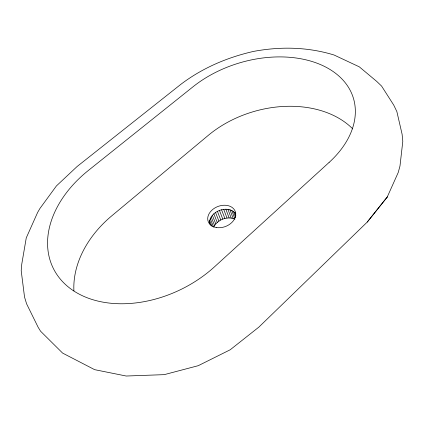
<?xml version="1.0" encoding="UTF-8"?>
<svg xmlns="http://www.w3.org/2000/svg" width="424" height="424" viewBox="0 0 424 424"><rect width="100%" height="100%" fill="white"/><g stroke="black" fill="none" stroke-linecap="round" stroke-linejoin="round"><path stroke-width="0.64" d="M209.392 223.824C208.73 211.353 228.038 203.971 235.823 213.754M387.25 197.012L398.242 172.451L399.996 165.948L402.8 141.309L402.09 134.18L396.853 111.554L393.758 105.126L381.584 86.072L376.719 81.408L359.287 66.828L334.038 54.998C307.76 46.958 280.72 46.396 253.801 51.357C227.487 57.288 202.333 67.994 180.799 84.371L77.099 166.521L56.429 185.919L39.967 208.423L37.625 212.445L26.256 237.896L21.772 264.094L21.2 270.682L24.534 297.054L26.59 303.817L38.112 327.201L40.556 331.202L62.593 353.081L94.626 369.659L126.198 376.024L164.247 374.646L198.236 365.689L230.237 349.752L258.879 327.1L367.237 222.081L387.25 197.012L367.237 222.081M234.933 219.102C227.227 215.869 217.289 219.669 213.68 227.195L210.225 218.614M209.334 222.107L210.58 225.165M209.615 220.358L212.09 226.48M211.152 216.918L214.586 225.51M212.371 215.312L215.784 223.909M213.85 213.828L217.242 222.441M215.551 212.509L218.917 221.132M217.438 211.385L220.777 220.014M219.462 210.474L222.78 219.113M221.577 209.806L224.868 218.455M223.734 209.392L226.999 218.053M225.881 209.244L229.119 217.915M227.969 209.371L231.181 218.047M229.941 209.763L233.136 218.445M231.758 210.415L234.705 218.482M233.37 211.311L235.622 217.517M234.737 212.435L235.861 215.54M352.715 128.864A96.842 69.663 -16.3 0 0 208.338 135.314L111.756 215.843A102.666 78.085 -27.1 0 0 73.909 290.928M329.098 162.429L214.639 266.696A105.815 75.493 -26.3 0 1 69.896 288.219A105.815 75.493 -26.3 0 1 88.303 170.512L192.984 86.809A99.386 66.769 -16.8 0 1 327.434 67.983A99.386 66.769 -16.8 0 1 329.098 162.429M216.341 227.529A14.437 10.706 -21 0 0 235.612 212.843A14.437 10.706 -21 0 0 213.203 209.085A14.437 10.706 -21 0 0 216.341 227.529"/></g></svg>
